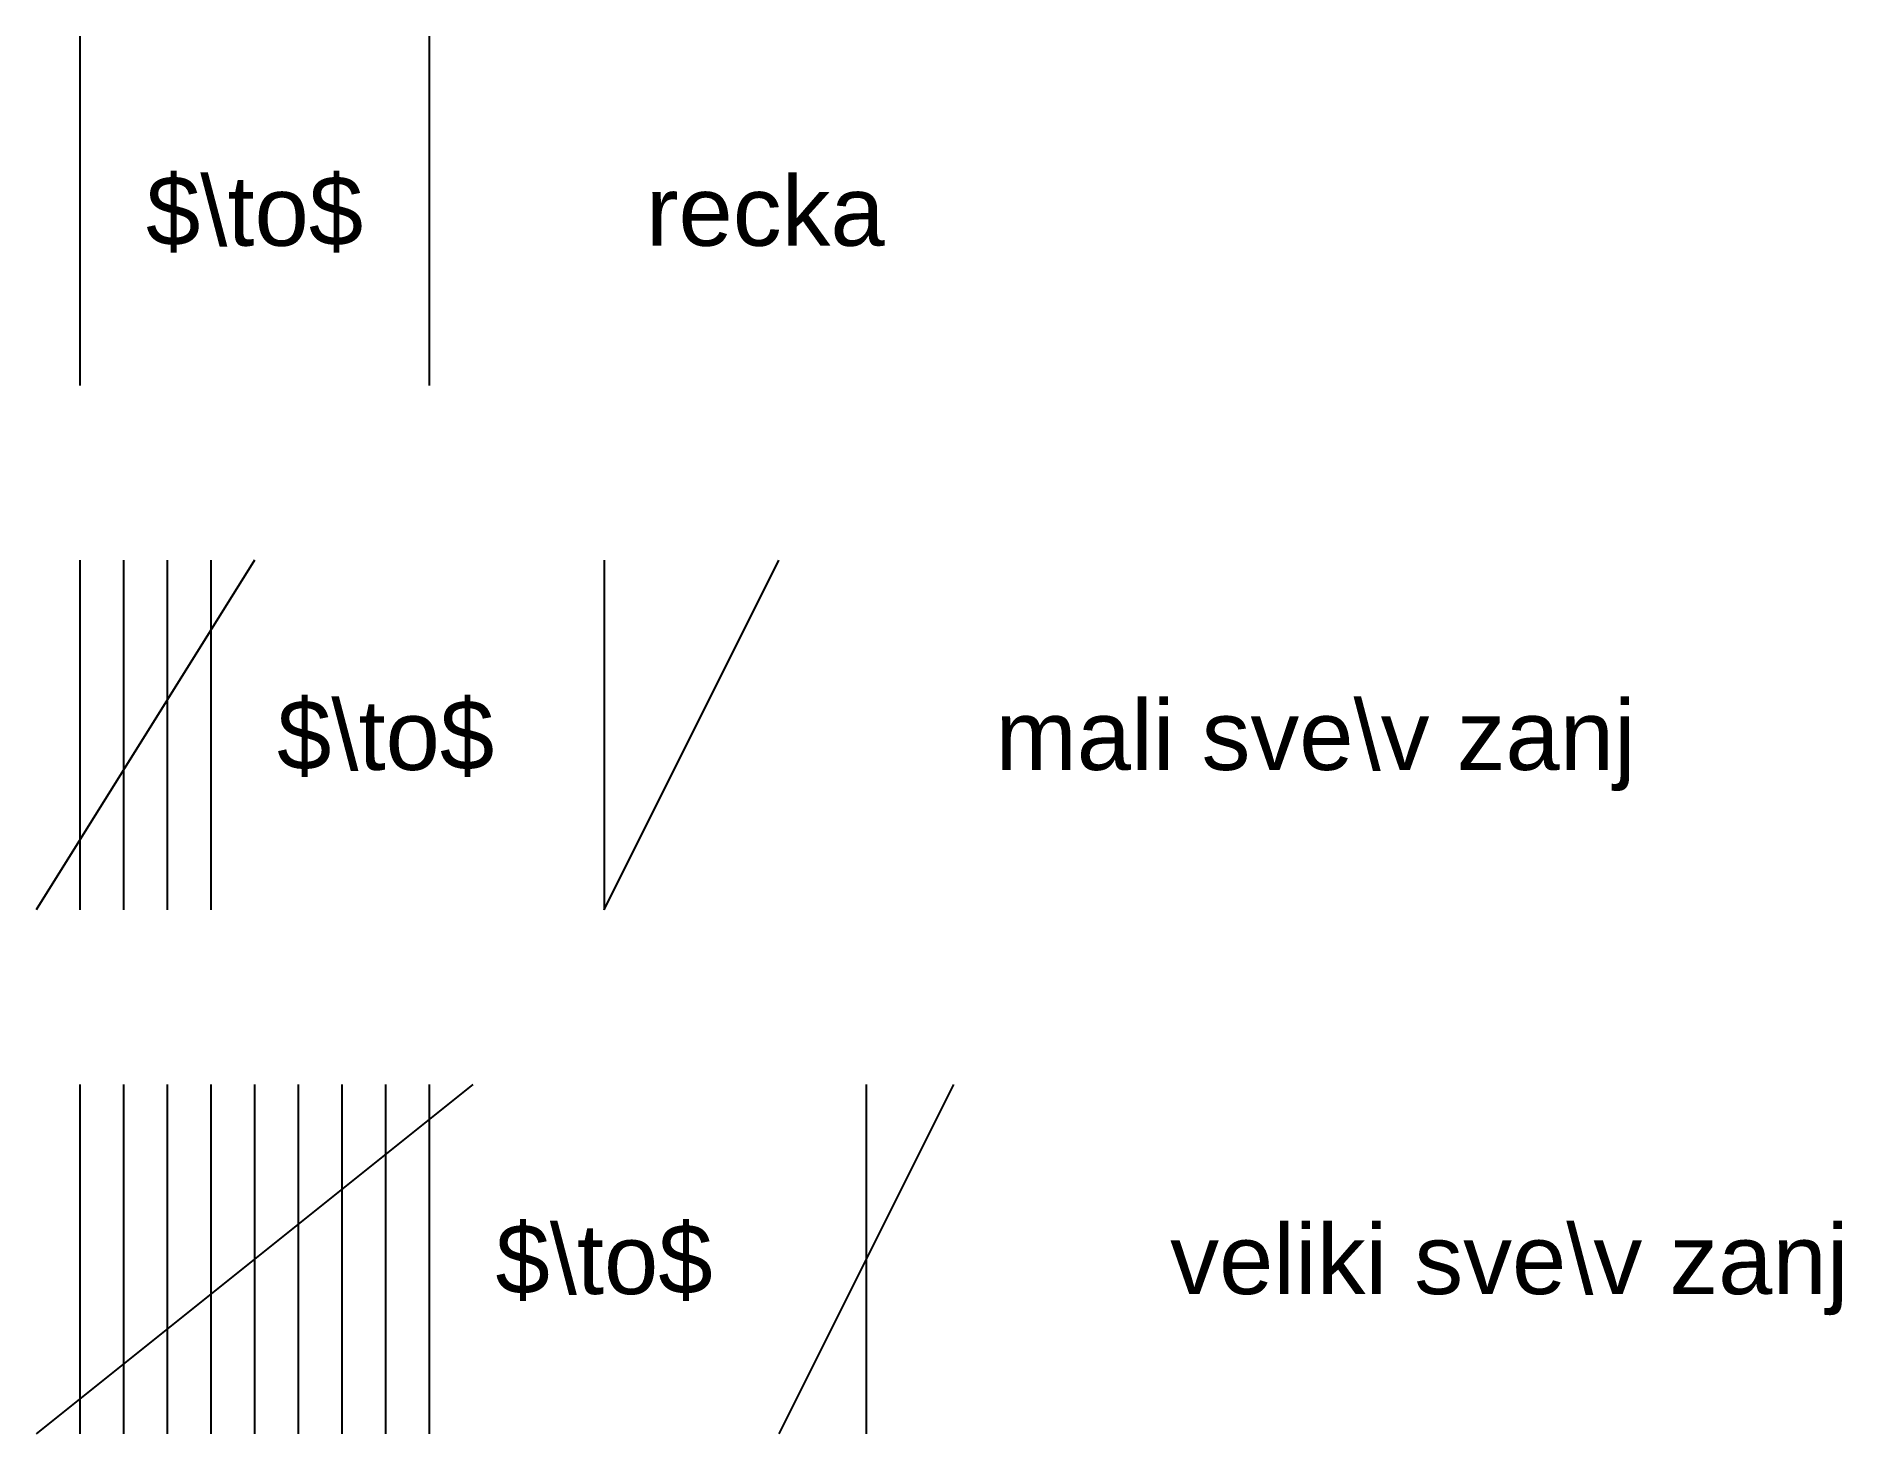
# Model space of a CAD drawing. Header units: inches. Extents: x 38 to 554, y 200 to 600.
import ezdxf
from ezdxf.enums import TextEntityAlignment as Align

# ---------------------------------------------------------------- set-up
doc = ezdxf.new("R2010")
doc.units = ezdxf.units.IN
doc.header["$MEASUREMENT"] = 0
doc.styles.get("Standard").update_dxf_attribs({"font": 'arial.ttf'})

msp = doc.modelspace()

# ---------------------------------------------------------------- linework, layer by layer
for p, q in [((50, 600), (50, 500)), ((150, 600), (150, 500)), ((100, 450), (37.5, 350)), ((50, 450), (50, 350)), ((62.5, 450), (62.5, 350)), ((75, 450), (75, 350)), ((87.5, 450), (87.5, 350)), ((200, 450), (200, 350)), ((200, 350), (250, 450)), ((162.5, 300), (37.5, 200)), ((50, 300), (50, 200)), ((62.5, 300), (62.5, 200)), ((75, 300), (75, 200)), ((87.5, 300), (87.5, 200)), ((100, 300), (100, 200)), ((112.5, 300), (112.5, 200)), ((125, 300), (125, 200)), ((137.5, 300), (137.5, 200)), ((150, 300), (150, 200)), ((300, 300), (250, 200)), ((275, 300), (275, 200))]:
    msp.add_line(p, q)

# ---------------------------------------------------------------- texts
for p in [(100, 550), (137.5, 400), (200, 250)]:
    msp.add_text('$\\to$', height=20).set_placement(p, align=Align.MIDDLE_CENTER)
for s, p in [('recka', (212, 550)), ('mali sve\\v zanj', (312, 400)), ('veliki sve\\v zanj', (362, 250))]:
    msp.add_text(s, height=20).set_placement(p, align=Align.MIDDLE_LEFT)

doc.saveas('drawing.dxf')
